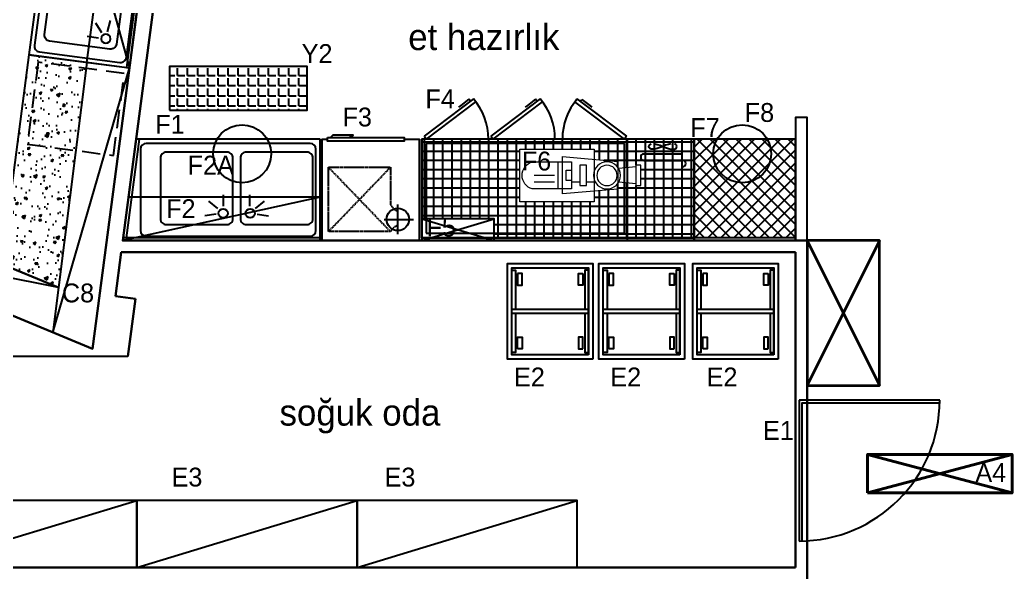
# Model space of a CAD drawing. Header units: millimetres. Extents: x -2729 to 15248, y -12439 to 5292.
# Drawn here: x 5234 to 5919, y -11096 to -10715 of the extents above; entities that cross this region are included whole.
import ezdxf

# ---------------------------------------------------------------- set-up
doc = ezdxf.new("R2010")
doc.units = ezdxf.units.MM
doc.linetypes.add('DASHED', pattern=[0.75, 0.5, -0.25])
doc.linetypes.add('HIDDENX2', pattern=[19.05, 12.7, -6.35])
for name, color, linetype in [('CIHAZ', 2, 'Continuous'), ('kapı ABD', 55, 'Continuous'), ('S2000-002 Çizgi', 7, 'Continuous')]:
    doc.layers.add(name, color=color, linetype=linetype)
doc.layers.add('DUVAR', color=7, linetype='Continuous', lineweight=30)
doc.layers.add('kolon_Ном_пера__60', color=7, linetype='Continuous', lineweight=35)
doc.styles.add('TAKSİM', font='GOTHIC.TTF', dxfattribs={"height": 20})

# ---------------------------------------------------------------- blocks, each defined once
blk = doc.blocks.new('A$C6E7A27BE')
at = {"layer": 'S2000-002 Çizgi'}
for p, q in [((21.63, 47.94), (27.73, 42.93)), ((21.63, 47.94), (27.73, 42.93)), ((22.86, 51.75), (30.68, 52.86)), ((22.86, 51.75), (30.68, 52.86)), ((17.73, 46.27), (17.73, 38.38)), ((17.73, 46.27), (17.73, 38.38))]:
    blk.add_line(p, q, dxfattribs=at)
for points in [[(70, 0), (0, 0), (0, 70), (70, 70)], [(70, 68), (0, 68), (0, 70), (70, 70)], [(70, 0), (0, 0), (0, 70), (70, 70)], [(70, 68), (0, 68), (0, 70), (70, 70)]]:
    blk.add_lwpolyline(points, close=True, dxfattribs=at)
for points in [[(63, 3), (7, 3, -0.414214), (3, 7), (3, 63, -0.414214), (7, 67), (63, 67, -0.414214), (67, 63), (67, 7, -0.414214)], [(63, 3), (7, 3, -0.414214), (3, 7), (3, 63, -0.414214), (7, 67), (63, 67, -0.414214), (67, 63), (67, 7, -0.414214)], [(15.21, 8.98), (57.21, 8.98, 0.414214), (61.21, 12.98), (61.21, 54.98, 0.414214), (57.21, 58.98), (15.21, 58.98, 0.414214), (11.21, 54.98), (11.21, 12.98, 0.414214)], [(15.21, 8.98), (57.21, 8.98, 0.414214), (61.21, 12.98), (61.21, 54.98, 0.414214), (57.21, 58.98), (15.21, 58.98, 0.414214), (11.21, 54.98), (11.21, 12.98, 0.414214)]]:
    blk.add_lwpolyline(points, format="xyb", close=True, dxfattribs=at)
blk.add_circle((17.92, 51.24), 3.19, dxfattribs=at)
blk.add_circle((17.92, 51.24), 3.19, dxfattribs=at)
blk = doc.blocks.new('A$C5CCE7AFB')
at = {"layer": 'S2000-002 Çizgi'}
for p, q in [((188, 97.82), (0, 97.82)), ((0, 97.82), (0, 27.82)), ((46.11, 27.82), (46.11, 97.82)), ((188, 27.82), (188, 97.82)), ((188, 95.82), (0, 95.82)), ((185, 92.82), (48, 92.82)), ((48, 92.82), (48, 30.82)), ((185, 30.82), (185, 92.82)), ((188, 95.82), (188, 27.82)), ((34.67, 42.5), (8, 42.5)), ((8, 38.15), (34.67, 38.15)), ((13.47, 34.67), (12.66, 34.22)), ((14.62, 34.85), (13.47, 34.67)), ((16.07, 34.67), (14.62, 34.85)), ((17.78, 34.22), (16.07, 34.67)), ((25.4, 34.22), (27.1, 34.67)), ((27.1, 34.67), (28.56, 34.85)), ((28.56, 34.85), (29.7, 34.67)), ((29.7, 34.67), (30.52, 34.22)), ((0, 27.82), (188, 27.82)), ((12.17, 33.58), (12, 32.84)), ((12, 32.84), (12.17, 32.11)), ((12.66, 34.22), (12.17, 33.58)), ((12.17, 32.11), (12.66, 31.47)), ((12.66, 31.47), (13.47, 31.01)), ((16.07, 31.01), (17.78, 31.47)), ((19.64, 33.58), (17.78, 34.22)), ((17.78, 31.47), (19.64, 32.11)), ((21.59, 32.84), (19.64, 33.58)), ((19.64, 32.11), (21.59, 32.84)), ((21.59, 32.84), (23.54, 33.58)), ((23.54, 32.11), (21.59, 32.84)), ((23.54, 33.58), (25.4, 34.22)), ((25.4, 31.47), (23.54, 32.11)), ((27.1, 31.01), (25.4, 31.47)), ((30.52, 31.47), (29.7, 31.01)), ((30.52, 34.22), (31.01, 33.58)), ((31.01, 32.11), (30.52, 31.47)), ((31.01, 33.58), (31.17, 32.84)), ((31.17, 32.84), (31.01, 32.11)), ((46.6, 25.76), (48.14, 27.82)), ((48, 30.82), (185, 30.82)), ((48.14, 27.82), (82.37, 2.2)), ((138.76, 27.82), (104.65, 2.05)), ((140.31, 25.77), (138.76, 27.82)), ((184.74, 27.82), (150.63, 2.05)), ((186.29, 25.77), (184.74, 27.82)), ((80.83, 0.15), (46.6, 25.76)), ((106.2, 0), (140.31, 25.77)), ((152.18, 0), (186.29, 25.77)), ((71.93, 4.74), (70.49, 5.83)), ((77.59, 0.51), (71.93, 4.74)), ((78.58, 1.84), (77.59, 0.51)), ((82.37, 2.2), (80.83, 0.15)), ((104.65, 2.05), (106.2, 0)), ((108.44, 1.7), (109.44, 0.38)), ((109.44, 0.38), (115.07, 4.63)), ((115.07, 4.63), (116.52, 5.72)), ((150.63, 2.05), (152.18, 0)), ((154.42, 1.7), (155.42, 0.38)), ((155.42, 0.38), (161.05, 4.63)), ((161.05, 4.63), (162.5, 5.72))]:
    blk.add_line(p, q, dxfattribs=at)
for centre, radius, start, end in [((8, 44.67), 2.17, 90, 270), ((34.67, 40.32), 2.17, 270, 90), ((48.14, 27.82), 42.75, 319.75503, 0), ((138.76, 27.82), 42.75, 180, 220.50921), ((184.74, 27.82), 42.75, 180, 220.50921)]:
    blk.add_arc(centre, radius, start, end, dxfattribs=at)
blk = doc.blocks.new('A$C50900B8F')
at = {"lineweight": 15}
blk.add_line((27.58, 26.28), (8.84, 26.28), dxfattribs=at)
for points in [[(11.18, 83.67), (25.23, 83.67), (25.23, 80.16), (11.18, 80.16)], [(27.84, 67.63), (8.63, 67.63), (5.41, 29.47), (31.24, 29.47)], [(36.27, 51.42), (0, 51.42), (0, 0), (36.27, 0)]]:
    blk.add_lwpolyline(points, close=True, dxfattribs=at)
for points in [[(12.35, 80.16), (13.52, 68.45)], [(24.06, 80.16), (22.89, 68.45)], [(13.52, 50.88), (13.52, 46.19)], [(11.18, 46.19), (25.23, 46.19), (25.23, 41.51), (11.18, 41.51), (11.18, 46.19)], [(13.52, 41.51), (13.52, 35.65)], [(14.69, 35.65), (14.69, 32.14), (21.72, 32.14), (21.72, 35.65)], [(13.52, 23.94), (13.52, 9.88)], [(18.21, 23.94), (18.21, 9.88)]]:
    blk.add_lwpolyline(points, dxfattribs=at)
for points in [[(8.84, 60.25, -1), (27.58, 60.25, -1)], [(27.58, 35.65), (8.84, 35.65), (8.84, 26.28), (8.84, 8.71, 0.75), (27.58, 8.71), (27.58, 26.28)]]:
    blk.add_lwpolyline(points, format="xyb", close=True, dxfattribs=at)
blk.add_circle((18.21, 60.25), 7.03, dxfattribs=at)
blk = doc.blocks.new('A$C403F2A37')
for p, q in [((0, 0), (50, 15)), ((0, 15), (50, 0))]:
    blk.add_line(p, q)
blk.add_lwpolyline([(0, 0), (50, 0), (50, 15), (0, 15)], close=True)
blk = doc.blocks.new('A$C5B5611F4')
at = {"layer": 'CIHAZ', "color": 1}
for p, q in [((14.73, 68.47), (14.73, 47.92)), ((24.09, 58.19), (3.98, 58.19))]:
    blk.add_line(p, q, dxfattribs=at)
at = {"layer": 'CIHAZ', "color": 5, "linetype": 'DASHED'}
for p, q in [((19.82, 66.66), (62.62, 22.28)), ((62.62, 66.66), (19.82, 22.28))]:
    blk.add_line(p, q, dxfattribs=at)
at = {"layer": 'CIHAZ', "color": 5}
for points in [[(63.2, 1.82), (10.36, 1.82), (10.36, 4.32), (63.2, 4.32)], [(61.2, 1.82), (48.6, 1.82), (45.6, 0), (59.6, 0)]]:
    blk.add_lwpolyline(points, close=True, dxfattribs=at)
at = {"layer": 'CIHAZ', "color": 1}
blk.add_circle((14.73, 58.19), 7.76, dxfattribs=at)
at = {"layer": 'S2000-002 Çizgi', "linetype": 'DASHED'}
for p, q in [((19.82, 66.66), (62.62, 66.66)), ((62.62, 66.66), (62.62, 22.28)), ((19.82, 22.28), (19.82, 48.05)), ((62.62, 22.28), (19.82, 22.28))]:
    blk.add_line(p, q, dxfattribs=at)
at = {"layer": 'S2000-002 Çizgi'}
blk.add_lwpolyline([(10.36, 2.81), (0, 2.81), (0, 72.81), (67, 72.81), (67, 2.81), (63.2, 2.81)], dxfattribs=at)
at = {"layer": 'S2000-002 Çizgi', "linetype": 'DASHED'}
for centre, radius, start, end in [((11.6, 71.22), 9.4, 291.20794, 330.95663), ((11, 43.02), 10.16, 29.6907, 66.77515)]:
    blk.add_arc(centre, radius, start, end, dxfattribs=at)
blk = doc.blocks.new('rtys')
at = {"layer": 'kapı ABD', "color": 7}
for points in [[(98141.19, 44240.54), (98136.53, 44143.55)], [(98143.13, 44240.44), (98138.56, 44145.4), (98233.61, 44140.83)], [(98136.53, 44143.55), (98233.51, 44138.89)]]:
    blk.add_lwpolyline(points, dxfattribs=at)
blk.add_arc((98136.53, 44143.55), 97.1, 357.24945, 87.24945, dxfattribs=at)
blk = doc.blocks.new('A$C7A461B3E')
at = {"layer": 'S2000-002 Çizgi'}
for points in [[(0, 0), (59, 0), (59, 66), (0, 66)], [(3, 3), (56, 3), (56, 63), (3, 63)], [(7, 59), (7, 51), (10.05, 51), (10.05, 59)], [(52, 59), (52, 51), (48.95, 51), (48.95, 59)], [(3, 31.5), (56, 31.5), (56, 34.5), (3, 34.5)], [(7, 7), (7, 15), (10.05, 15), (10.05, 7)], [(52, 7), (52, 15), (48.95, 15), (48.95, 7)]]:
    blk.add_lwpolyline(points, close=True, dxfattribs=at)
for points in [[(5.63, 31.5), (5.63, 4.42), (3, 4.42), (3, 61.36), (5.63, 61.36), (5.63, 34.5)], [(53.37, 31.5), (53.37, 4.42), (56, 4.42), (56, 61.36), (53.37, 61.36), (53.37, 34.5)]]:
    blk.add_lwpolyline(points, dxfattribs=at)

msp = doc.modelspace()

# ---------------------------------------------------------------- hatches: boundary and pattern name
h = msp.add_hatch()
h.set_pattern_fill('ANGLE', color=256)
h.set_pattern_definition([(360, (-845.484, -12541.199), (2e-15, 6.985), [5.08, -1.905]), (90, (-845.484, -12541.199), (-6.985, 2e-15), [5.08, -1.905])])
h.paths.add_polyline_path([(5337.638, -10746.899), (5337.638, -10776.899), (5432.638, -10776.899), (5432.638, -10746.899)])
h = msp.add_hatch()
h.set_pattern_fill('ANSI37', color=256, scale=2, angle=45)
h.set_pattern_definition([(90, (-652.18, 282.0087), (-6.35, 3e-15), []), (180, (-652.18, 282.0087), (-3e-15, -6.35), [])])
h.paths.add_polyline_path([(5665.515, -10796.864), (5511.709, -10796.864), (5511.709, -10851.864), (5561.709, -10851.864), (5561.709, -10864.864), (5665.515, -10864.864)])
h.paths.add_polyline_path([(5579.341, -10840.124), (5579.341, -10803.855), (5630.758, -10803.855), (5630.758, -10810.838), (5646.969, -10812.283), (5646.969, -10816.143, -0.0353442), (5647.709, -10817.24), (5659.501, -10816.06), (5659.501, -10814.889), (5663.015, -10814.889), (5663.015, -10828.944), (5659.501, -10828.944), (5659.501, -10827.773), (5647.709, -10826.594, -0.0353442), (5646.969, -10827.691), (5646.969, -10831.495), (5630.758, -10832.864), (5630.758, -10840.124)], flags=16)
h.paths.add_polyline_path([(5625.534, -10828.944), (5620.849, -10828.944), (5620.849, -10826.602), (5614.993, -10826.602), (5614.993, -10831.287), (5605.622, -10831.287), (5588.053, -10831.287, -0.75), (5588.053, -10812.546), (5605.622, -10812.546), (5614.993, -10812.546), (5614.993, -10826.602), (5620.849, -10826.602), (5620.849, -10814.889), (5625.534, -10814.889)], flags=0)
h.paths.add_polyline_path([(5632.562, -10821.917, -1), (5646.617, -10821.917, -1)], flags=0)
h.paths.add_polyline_path([(5699.709, -10796.864), (5665.515, -10796.864), (5665.515, -10864.864), (5699.709, -10864.864)])
h = msp.add_hatch()
h.set_pattern_fill('ANSI37', color=256, scale=2)
h.set_pattern_definition([(45, (-623.01, -12383.672), (-4.490128, 4.490128), []), (135, (-623.01, -12383.672), (-4.490128, -4.490128), [])])
h.paths.add_polyline_path([(5769.709, -10796.864), (5699.709, -10796.864), (5699.709, -10864.864), (5769.709, -10864.864)])
at = {"layer": 'S2000-002 Çizgi'}
h = msp.add_hatch(dxfattribs=at)
h.set_pattern_fill('AR-CONC', color=252, scale=0.1, angle=-22.5)
h.set_pattern_definition([(27.5, (-1e-11, -12635.68), (16.221706, -8.444485), [1.905, -20.955]), (332.5, (-1e-11, -12635.68), (4.05536, 19.00006), [1.524, -16.76406]), (77.95144, (1.352, -12636.384), (20.27707, 10.55557), [1.619, -17.809024]), (23.6842, (1.944, -12630.987), (23.43555, -14.25795), [2.8575, -31.4325]), (74.13556, (3.897, -12632.175), (31.40187, 13.77413), [2.4285, -26.71356]), (328.68415, (1.944, -12630.987), (31.40187, 13.77413), [2.286, -25.14597]), (358.5, (3.805, -12633.132), (10.093824, -15.250104), [1.905, -20.955]), (303.5, (3.805, -12633.132), (12.75833, 14.65169), [1.524, -16.764]), (48.95145, (4.646, -12634.403), (22.852155, -0.598416), [1.619, -17.808994]), (15, (-1e-11, -12635.6804), (3.521131, 7.693671), [0, -16.5608, 0, -17.018, 0, -16.8275]), (345, (-1e-11, -12635.68), (10.007076, 6.6984), [0, -9.7028, 0, -16.1798, 0, -6.4135]), (305, (-5.233, -12633.513), (12.307708, -5.718094), [0, -6.35, 0, -19.812, 0, -26.289]), (295, (-7.58, -12632.541), (14.658382, -3.319557), [0, -8.255, 0, -13.1572, 0, -18.669])])
h.paths.add_polyline_path([(5280.765, -10743.985), (5240.606, -10738.698), (5221.61, -10882.957), (5261.109, -10899.318)])
h.paths.add_polyline_path([(5228.366, -10831.636), (5092.751, -10775.462), (5073.617, -10821.656), (5221.61, -10882.957)])

# ---------------------------------------------------------------- linework, layer by layer
for p, q in [((5261.109, -10899.318), (5108.33, -10868.507)), ((5163.117, -11092.249), (5315.117, -11046.249)), ((5315.117, -11092.249), (5467.117, -11046.249)), ((5467.117, -11092.249), (5619.117, -11046.249))]:
    msp.add_line(p, q)
at = {"color": 4, "lineweight": 40, "ltscale": 0.005}
for p, q in [((5919.176, -11040.913), (5819.38, -11014.38)), ((5819.38, -11040.913), (5919.176, -11014.38))]:
    msp.add_line(p, q, dxfattribs=at)
for points in [[(5337.638, -10776.899), (5432.638, -10776.899), (5432.638, -10746.899), (5337.638, -10746.899)], [(5699.709, -10796.864), (5511.709, -10796.864), (5511.709, -10866.864), (5699.709, -10866.864)], [(5699.709, -10866.864), (5769.709, -10866.864), (5769.709, -10796.864), (5699.709, -10796.864)], [(5769.709, -10864.864), (5511.709, -10864.864), (5511.709, -10866.864), (5769.709, -10866.864)], [(5163.117, -11092.249), (5315.117, -11092.249), (5315.117, -11046.249), (5163.117, -11046.249)], [(5315.117, -11092.249), (5467.117, -11092.249), (5467.117, -11046.249), (5315.117, -11046.249)], [(5467.117, -11092.249), (5619.117, -11092.249), (5619.117, -11046.249), (5467.117, -11046.249)]]:
    msp.add_lwpolyline(points, close=True)
msp.add_lwpolyline([(5819.38, -11040.913), (5819.38, -11014.38), (5919.176, -11014.38), (5919.176, -11040.913)], close=True, dxfattribs=at)
for centre in [(5387.798, -10807.019), (5732.877, -10807.019)]:
    msp.add_circle(centre, 20)
at = {"layer": 'DUVAR', "linetype": 'Continuous'}
for p, q in [((5261.109, -10899.318), (5122.461, -10841.888)), ((5284.507, -10941.481), (5062.136, -10849.373)), ((5777.709, -10866.864), (5308.616, -10866.864)), ((5777.709, -10866.864), (5777.709, -11100.249)), ((5304.38, -10874.864), (5300.371, -10905.311)), ((5769.709, -10874.864), (5304.38, -10874.864)), ((5769.709, -10874.864), (5769.709, -11092.249)), ((5300.371, -10905.311), (5314.236, -10907.136)), ((5314.236, -10907.136), (5309.015, -10946.794)), ((5769.709, -11092.249), (5144.816, -11092.249))]:
    msp.add_line(p, q, dxfattribs=at)
for points in [[(5374.907, -10254.823), (5284.507, -10941.481)], [(5374.907, -10254.823), (5284.507, -10941.481)], [(5384.715, -10264.661), (5305.433, -10866.864), (5777.709, -10866.864)]]:
    msp.add_lwpolyline(points, dxfattribs=at)
at = {"layer": 'kolon_Ном_пера__60', "linetype": 'Continuous'}
for p, q in [((5827.709, -10866.864), (5777.709, -10966.864)), ((5777.709, -10866.864), (5827.709, -10966.864))]:
    msp.add_line(p, q, dxfattribs=at)
at = {"layer": 'kolon_Ном_пера__60', "linetype": 'Continuous', "flags": 128}
msp.add_lwpolyline([(5777.709, -10966.864), (5827.709, -10966.864), (5827.709, -10866.864), (5777.709, -10866.864)], close=True, dxfattribs=at)
at = {"layer": 'S2000-002 Çizgi'}
for p, q in [((5280.668, -10743.974), (5257.271, -10930.2)), ((5257.271, -10930.2), (5310, -10747.839)), ((5316.666, -10796.864), (5307.714, -10864.864)), ((5317.649, -10803.864), (5317.649, -10859.864)), ((5434.709, -10799.864), (5321.649, -10799.864)), ((5438.709, -10859.864), (5438.709, -10803.864)), ((5441.709, -10836.864), (5305.433, -10866.864)), ((5441.709, -10836.864), (5309.383, -10836.864)), ((5374.919, -10843.137), (5374.919, -10835.246)), ((5393.145, -10843.137), (5393.145, -10835.246)), ((5441.709, -10866.864), (5441.709, -10836.864)), ((5371.01, -10844.8), (5364.912, -10839.792)), ((5397.054, -10844.8), (5403.151, -10839.792)), ((5369.78, -10848.609), (5361.968, -10849.722)), ((5398.284, -10848.609), (5406.096, -10849.722)), ((5305.433, -10866.864), (5441.709, -10866.864)), ((5321.649, -10863.864), (5434.709, -10863.864)), ((5309.015, -10946.794), (5202.686, -10946.794))]:
    msp.add_line(p, q, dxfattribs=at)
msp.add_lwpolyline([(5280.668, -10743.974), (5289.806, -10674.57), (5310, -10747.839)], dxfattribs=at)
for points in [[(5240.602, -10738.696), (5217.557, -10913.75), (5284.507, -10941.481), (5310, -10747.839)], [(5769.709, -10866.864), (5777.709, -10866.864), (5777.709, -10782.026), (5769.709, -10782.026)], [(5441.709, -10796.864), (5314.649, -10796.864), (5305.433, -10866.864), (5441.709, -10866.864)], [(5441.709, -10864.864), (5305.433, -10864.864), (5305.433, -10866.864), (5441.709, -10866.864)]]:
    msp.add_lwpolyline(points, close=True, dxfattribs=at)
at = {"layer": 'S2000-002 Çizgi', "linetype": 'HIDDENX2'}
msp.add_lwpolyline([(5299.05, -10808.163), (5306.49, -10751.65), (5247.003, -10743.819), (5239.563, -10800.332)], close=True, dxfattribs=at)
at = {"layer": 'S2000-002 Çizgi'}
for points in [[(5377.438, -10805.847), (5335.438, -10805.847, 0.4142136), (5331.438, -10809.847), (5331.438, -10851.847, 0.4142136), (5335.438, -10855.847), (5377.438, -10855.847, 0.4142136), (5381.438, -10851.847), (5381.438, -10809.847, 0.4142136)], [(5432.626, -10805.847), (5390.626, -10805.847, 0.4142136), (5386.626, -10809.847), (5386.626, -10851.847, 0.4142136), (5390.626, -10855.847), (5432.626, -10855.847, 0.4142136), (5436.626, -10851.847), (5436.626, -10809.847, 0.4142136)]]:
    msp.add_lwpolyline(points, format="xyb", close=True, dxfattribs=at)
for centre in [(5374.723, -10848.102), (5393.34, -10848.102)]:
    msp.add_circle(centre, 3.188, dxfattribs=at)
for centre, start, end in [((5321.649, -10803.864), 90, 180), ((5434.709, -10803.864), 0, 90), ((5321.649, -10859.864), 180, 270), ((5434.709, -10859.864), 270, 0)]:
    msp.add_arc(centre, 4, start, end, dxfattribs=at)

# ---------------------------------------------------------------- block references
for name, p, rotation in [('A$C5CCE7AFB', (5699.709, -10769.049), 180), ('rtys', (-43052.304, 84916.746), 272.7639042986176)]:
    msp.add_blockref(name, p, dxfattribs=dict(rotation=rotation))
msp.add_blockref('A$C403F2A37', (5511.709, -10866.864))
at = {"layer": 'S2000-002 Çizgi', "xscale": -1}
for name, p, rotation in [('A$C6E7A27BE', (5240.599, -10738.695), 262.4993910615361), ('A$C50900B8F', (5579.341, -10840.124), 270)]:
    msp.add_blockref(name, p, dxfattribs=dict(at, rotation=rotation))
at = {"layer": 'S2000-002 Çizgi', "rotation": 179.9999999999999}
msp.add_blockref('A$C5B5611F4', (5510.008, -10794.05), dxfattribs=at)
at = {"layer": 'S2000-002 Çizgi', "xscale": -1}
for p in [(5629.917, -10948.572), (5692.963, -10948.572), (5757.771, -10948.572)]:
    msp.add_blockref('A$C7A461B3E', p, dxfattribs=at)

# ---------------------------------------------------------------- texts
at = {"style": 'TAKSİM'}
for s, height, p in [('et hazırlık', 18, (5502.424, -10735.47)), ('Y2', 13, (5428.887, -10744.369)), ('F4', 13, (5514.292, -10775.654)), ('F3', 13, (5457.092, -10788.146)), ('F8', 13, (5734.649, -10785.018)), ('F1', 13, (5327.901, -10793.193)), ('F7', 13, (5697.112, -10795.401)), ('F6', 13, (5580.791, -10818.527)), ('F2A', 13, (5350.231, -10821.35)), ('F2', 13, (5335.344, -10851.368)), ('F5', 13, (5515.038, -10864.043)), ('C8', 13, (5263.442, -10909.499)), ('E2', 13, (5575.439, -10967.442)), ('E2', 13, (5641.889, -10967.442)), ('E2', 13, (5708.338, -10967.442)), ('soğuk oda', 18, (5413.594, -10994.483)), ('E1', 13, (5747.268, -11004.333)), ('E3', 13, (5339.12, -11036.499)), ('E3', 13, (5486.115, -11036.499)), ('A4', 13, (5893.824, -11033.39))]:
    msp.add_text(s, height=height, dxfattribs=at).set_placement(p)

doc.saveas('drawing.dxf')
